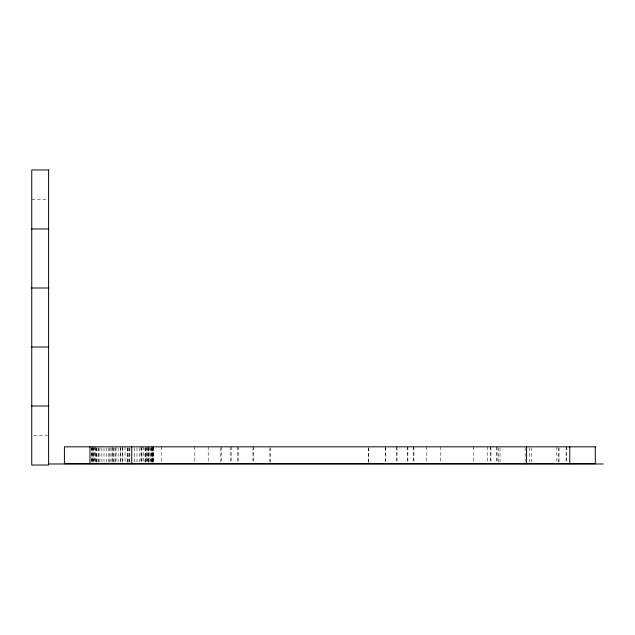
<?xml version="1.0" encoding="UTF-8"?>
<svg xmlns="http://www.w3.org/2000/svg" width="635" height="635" viewBox="0 0 635 635"><rect width="100%" height="100%" fill="white"/><g stroke="black" fill="none" stroke-linecap="round" stroke-linejoin="round"><path stroke-width="0.48" stroke-dasharray="3.17 2.38" d="M31.75 199.469L47.617 199.469M33.734 435.531L47.617 435.531M566.523 446.826L566.523 462.693M566.102 446.826L566.102 462.693M559.014 447.818L559.014 462.693M558.498 447.818L558.498 462.693M556.847 446.826L556.847 462.693M531.622 447.818L531.622 462.693M529.709 447.818L529.709 462.693M525.121 447.818L525.121 462.693M500.031 447.818L500.031 462.693M498.554 447.818L498.554 462.693M497.094 446.826L497.094 462.693M496.753 446.826L496.753 462.693M490.95 446.826L490.95 462.693M490.72 446.826L490.72 462.693M487.513 446.826L487.513 462.693M473.329 446.826L473.329 462.693M440.619 446.826L440.619 462.693M426.228 446.826L426.228 462.693M413.885 446.826L413.885 462.693M413.639 446.826L413.639 462.693M407.876 446.826L407.876 462.693M407.535 446.826L407.535 462.693M397.026 446.826L397.026 462.693M396.78 446.826L396.78 462.693M385.628 446.826L385.628 462.693M385.389 447.818L385.389 462.693M368.721 447.818L368.721 462.693M368.236 447.818L368.236 462.693M270.566 447.818L270.566 462.693M269.875 447.818L269.875 462.693M253.413 446.826L253.413 462.693M252.968 446.826L252.968 462.693M238.458 446.826L238.458 462.693M237.649 446.826L237.649 462.693M231.18 446.826L231.18 462.693M230.195 446.826L230.195 462.693M221.599 446.826L221.599 462.693M220.782 447.818L220.782 462.693M208.209 446.826L208.209 462.693M194.318 446.826L194.318 462.693M161.774 446.826L161.774 462.693M153.448 447.818L153.464 462.693M153.249 446.826L153.194 462.693M153.067 446.826L153.067 462.693M152.797 446.826L152.797 462.693M152.702 447.818L152.702 462.693M152.114 447.818L152.114 462.693M151.987 447.818L151.987 462.693M151.201 446.826L151.201 462.693M151.043 447.818L151.043 462.693M150.082 447.818L150.082 462.693M149.884 446.826L149.884 462.693M148.757 446.826L148.757 462.693M148.526 447.818L148.526 462.693M148.13 447.818L148.13 462.693M147.241 446.826L147.241 462.693M146.987 447.818L146.987 462.693M146.272 446.826L146.272 462.693M145.542 447.818L145.542 462.693M145.264 447.818L145.264 462.693M145.01 447.818L145.01 462.693M143.383 446.826L143.383 462.693M141.962 446.826L141.962 462.693M141.367 447.818L141.367 462.693M140.986 446.826L140.986 462.693M139.224 447.818L139.224 462.693M136.985 447.818L136.985 462.693M134.668 447.818L134.668 462.693M129.889 447.818L129.889 462.693M129.207 447.818L129.207 462.693M128.826 447.818L128.826 462.693M127.476 447.818L127.476 462.693M127.191 447.818L127.191 462.693M125.047 446.826L125.071 462.693M122.809 447.818L122.809 462.693M122.706 446.826L122.706 462.693M120.491 446.826L120.491 462.693M120.396 447.818L120.396 462.693M118.173 447.818L118.118 462.693M116.054 446.826L116.054 462.693M115.713 447.818L115.713 462.693M114.054 447.818L114.054 462.693M113.3 447.818L113.3 462.693M112.197 446.826L112.197 462.693M112.077 447.818L112.077 462.693M110.895 447.818L110.895 462.693M109.252 447.818L109.252 462.693M108.529 447.818L108.529 462.693M106.228 447.818L106.228 462.693M103.997 447.818L103.997 462.693M101.878 447.818L101.878 462.693M99.878 447.818L99.878 462.693M98.655 447.818L98.655 462.693M98.02 447.818L98.02 462.693M96.584 447.818L96.584 462.693M96.329 447.818L96.329 462.693M95.639 447.818L95.639 462.693M95.036 446.826L95.036 462.693M94.813 446.826L94.813 462.693M93.678 446.826L93.678 462.693M93.48 447.818L93.48 462.693M92.527 446.826L92.527 462.693M92.361 447.818L92.361 462.693M91.583 446.826L91.583 462.693M91.456 447.818L91.456 462.693"/><path stroke-width="0.95" d="M31.75 228.981L48.609 228.981M31.75 287.996L48.609 287.996M31.75 347.004L48.609 347.004M31.75 406.019L48.609 406.019M48.609 463.979L603.25 463.979M569.785 446.826L569.785 463.685M526.582 446.826L526.582 463.685M131.77 446.826L131.77 463.685M89.956 446.826L89.956 463.685M48.609 169.966L31.75 169.966L31.75 465.034L48.609 465.034L48.609 169.966M595.297 446.826L64.413 446.826L64.413 463.685L595.297 463.685L595.297 446.826"/></g></svg>
